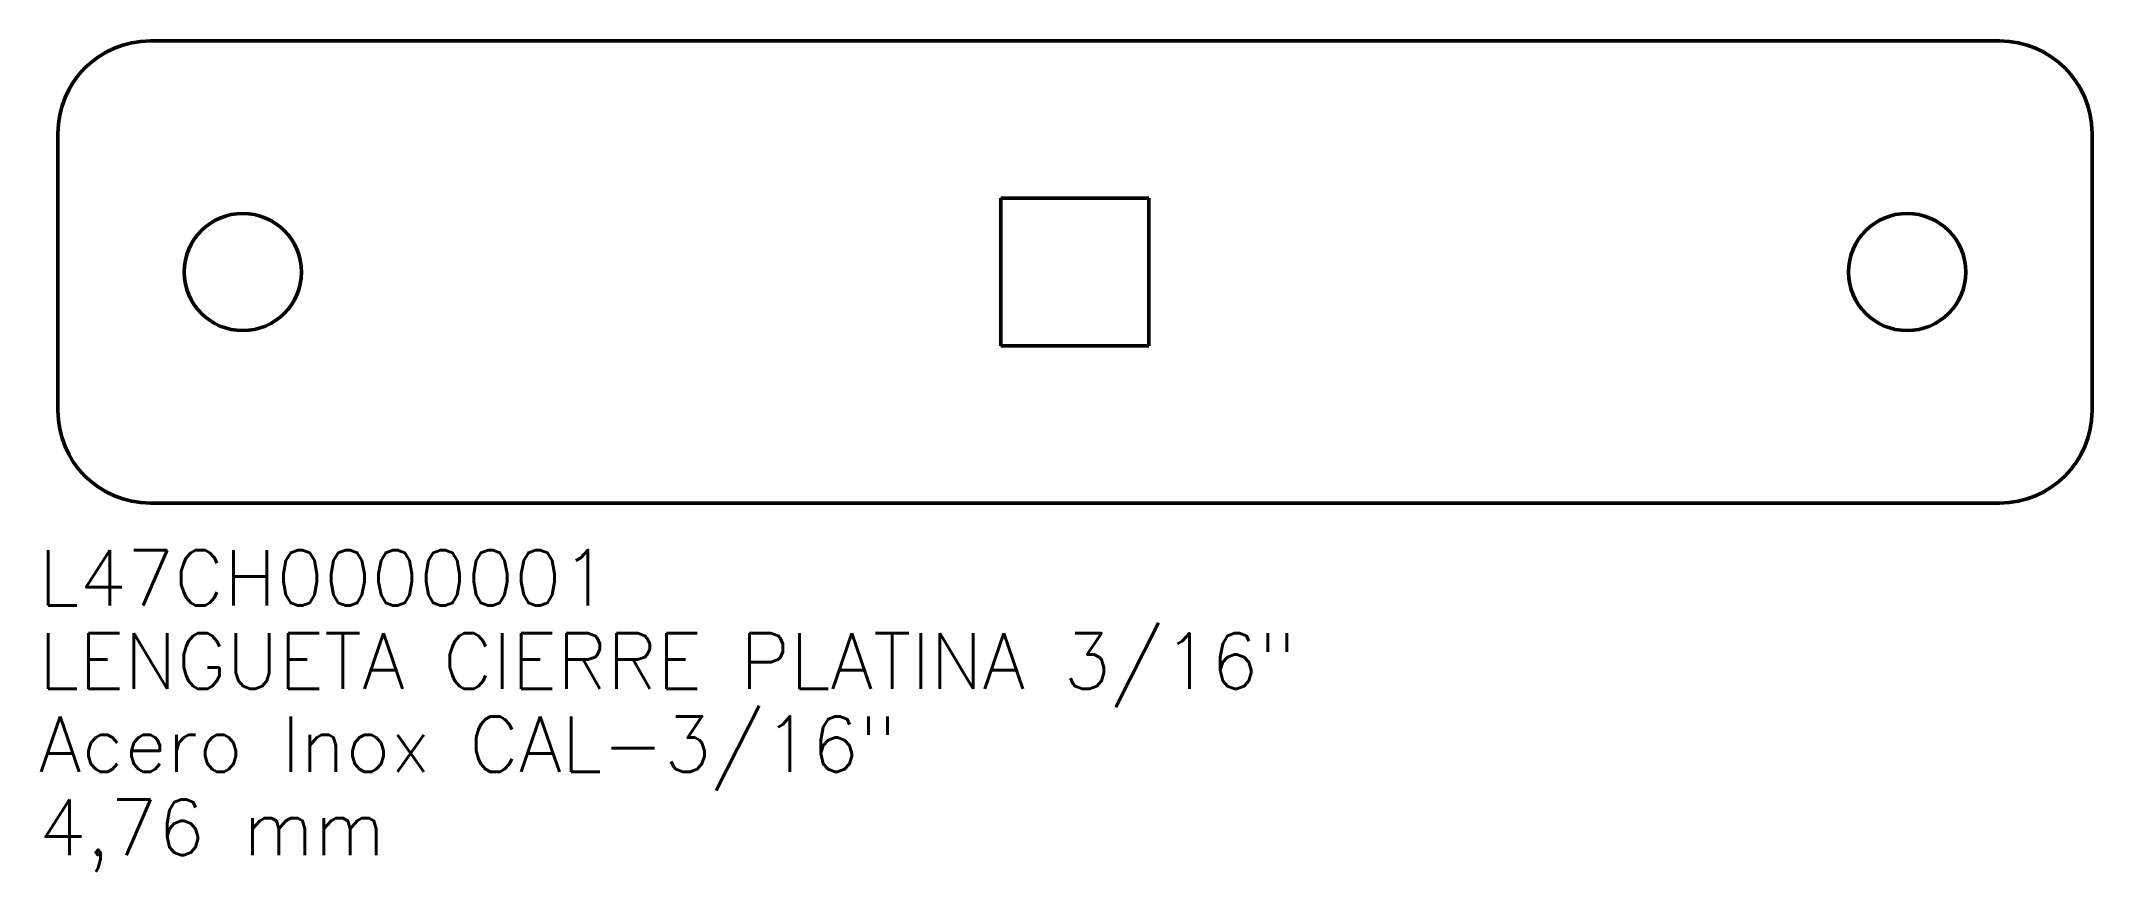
# Model space of a CAD drawing. Header units: millimetres. Extents: x 0 to 111, y -19 to 26.
import ezdxf

# ---------------------------------------------------------------- set-up
doc = ezdxf.new("R2010")
doc.units = ezdxf.units.MM
doc.layers.add('IV_INTERIOR_PROFILES', color=7, linetype='Continuous', lineweight=50)
doc.layers.add('IV_OUTER_PROFILE', color=7, linetype='Continuous', lineweight=50)
doc.layers.add('IV_TEXT', color=7, linetype='Continuous')
doc.styles.add('RomanS', font='RomanS.shx')

msp = doc.modelspace()

# ---------------------------------------------------------------- linework, layer by layer
at = {"layer": 'IV_INTERIOR_PROFILES'}
for p, q in [((52.04, 9.54), (52.04, 17.54)), ((52.04, 17.54), (60.04, 17.54)), ((60.04, 17.54), (60.04, 9.54)), ((60.04, 9.54), (52.04, 9.54))]:
    msp.add_line(p, q, dxfattribs=at)
for centre in [(11.04, 13.54), (101.04, 13.54)]:
    msp.add_circle(centre, 3.17, dxfattribs=at)
at = {"layer": 'IV_OUTER_PROFILE'}
for p, q in [((6.04, 26.04), (106.04, 26.04)), ((1.04, 6.04), (1.04, 21.04)), ((111.04, 21.04), (111.04, 6.04)), ((106.04, 1.04), (6.04, 1.04))]:
    msp.add_line(p, q, dxfattribs=at)
for centre, start, end in [((6.04, 21.04), 90, 180), ((106.04, 21.04), 0, 90), ((6.04, 6.04), 180, 270), ((106.04, 6.04), 270, 0)]:
    msp.add_arc(centre, 5, start, end, dxfattribs=at)

# ---------------------------------------------------------------- texts
at = {"layer": 'IV_TEXT', "style": 'RomanS'}
for s, p in [('L47CH0000001', (0, -4.5)), ('LENGUETA CIERRE PLATINA 3/16"', (0, -9)), ('Acero Inox CAL-3/16"', (0, -13.5)), ('4,76 mm', (0, -18))]:
    msp.add_text(s, height=3, dxfattribs=at).set_placement(p)

doc.saveas('drawing.dxf')
